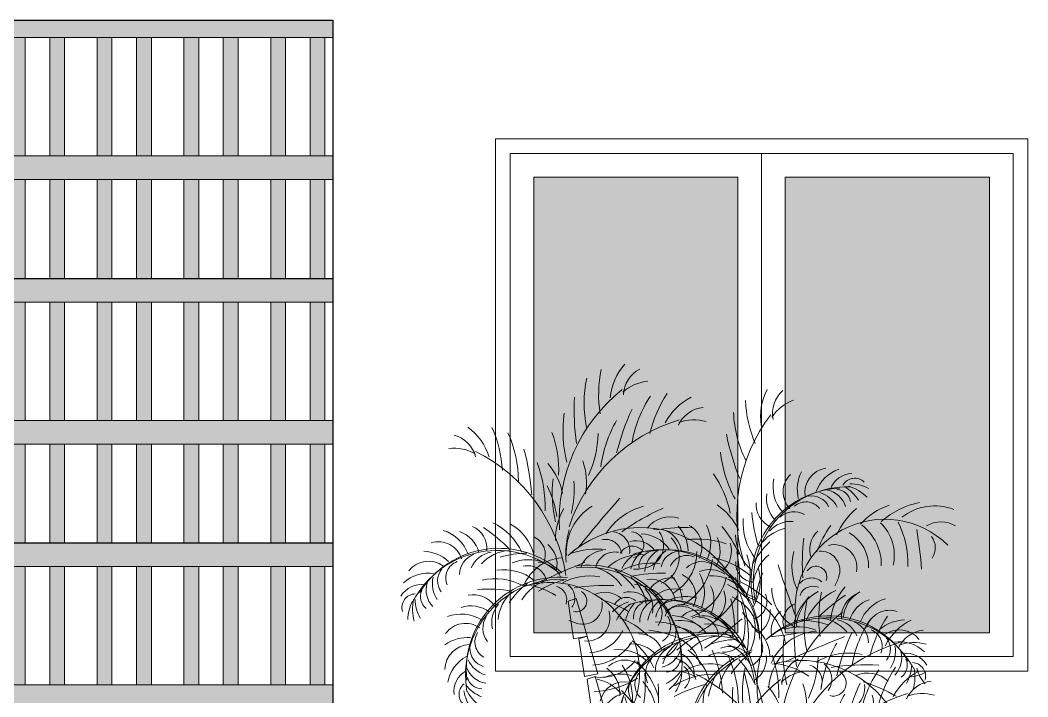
# Model space of a CAD drawing. Header units: metres. Extents: x -44 to 358, y -286 to 66.
# Drawn here: x 192.412 to 195.819, y 6.507 to 8.794 of the extents above; entities that cross this region are included whole.
import ezdxf

# ---------------------------------------------------------------- set-up
doc = ezdxf.new("R2010")
doc.units = ezdxf.units.M
doc.header["$LTSCALE"] = 0.3
for name, color, linetype, lineweight in [('A-GLAZ-CURT', 7, 'Continuous', 9), ('A-GLAZ-CWMG', 7, 'Continuous', 9), ('A-WALL', 7, 'Continuous', 30), ('EL1', 150, 'Continuous', 13), ('madera', 33, 'Continuous', 0)]:
    doc.layers.add(name, color=color, linetype=linetype, lineweight=lineweight)
doc.layers.add('matas', color=74, linetype='Continuous', lineweight=0, transparency=0.6)

# ---------------------------------------------------------------- blocks, each defined once
blk = doc.blocks.new('A$C65AF79D4')
at = {"layer": 'matas'}
for p, q in [((1525.8, 1611.7), (1487.7, 1478.3)), ((1554.4, 1602.1), (1525.8, 1611.7)), ((1535.4, 1468.7), (1554.4, 1602.1)), ((1487.7, 1478.3), (1449.5, 1344.9)), ((1487.7, 1478.3), (1535.4, 1468.7)), ((1516.3, 1468.7), (1487.7, 1478.3)), ((1497.2, 1335.3), (1516.3, 1468.7)), ((1459.1, 1335.3), (1420.9, 1201.9)), ((1449.5, 1344.9), (1497.2, 1335.3)), ((1487.7, 1325.8), (1459.1, 1335.3)), ((1468.6, 1192.4), (1487.7, 1325.8))]:
    blk.add_line(p, q, dxfattribs=at)
for centre, radius, start, end in [((1200.9, 2306.3), 204.9, 5.2091, 42.0881), ((1249.9, 2329.7), 108.7, 2.8748, 62.3698), ((1007.4, 2334.3), 439, 351.3348, 11.9587), ((1257.3, 2230.3), 153.9, 47.8771, 84.7202), ((1079.2, 2305.5), 419, 348.035, 12.2414), ((719.8, 2269.2), 108.7, 348.52, 48.015), ((666.5, 2258.7), 204.9, 350.8543, 27.7332), ((837.4, 2096.4), 439, 13.1208, 33.7447), ((914.7, 2096.3), 419, 9.821, 34.0275), ((996.1, 1891.3), 590, 356.5728, 51.6083), ((702.3, 2171.1), 153.9, 33.5222, 70.3653), ((486, 2333.7), 439, 336.9799, 357.6038), ((1027.5, 2142.2), 204.9, 26.9951, 63.8741), ((660.7, 2280.2), 872.8, 352.2078, 3.0234), ((365.2, 1907.4), 590, 342.218, 37.2534), ((548.3, 2288.1), 419, 333.6802, 357.8866), ((1064.3, 2182.1), 108.7, 24.6609, 84.1559), ((535.6, 1917.5), 872.8, 13.9938, 24.8094), ((1107.2, 2206), 465.8, 346.3107, 7.8284), ((1108, 2092.6), 153.9, 69.6631, 106.5062), ((991.3, 1680.8), 590, 18.3589, 73.3943), ((977.7, 2014.3), 465.8, 8.0967, 29.6144), ((2031.6, 2054.3), 204.9, 125.9443, 162.8233), ((136.7, 2367.3), 872.8, 337.8529, 348.6685), ((1837.4, 2208.6), 389.2, 181.6466, 204.2836), ((1977.6, 2067.3), 389.2, 159.8606, 182.4975), ((2150.6, 2028.2), 419, 155.791, 179.9974), ((2226.7, 2041.5), 439, 156.0737, 176.6976), ((1988.5, 2087.3), 108.7, 105.6626, 165.1576), ((550.8, 2184.7), 465.8, 331.9559, 353.4735), ((2145.9, 1605.8), 590, 116.4241, 171.4596), ((2554.7, 1916.7), 872.8, 165.009, 175.8246), ((1960.7, 1991.6), 153.9, 83.3122, 120.1553), ((1713.5, 2023.9), 223.8, 160.0727, 190.6057), ((1794, 1941.8), 223.8, 138.2867, 168.8197), ((2102.5, 1936.7), 465.8, 160.204, 181.7217), ((544.5, 1971.8), 83.8, 19.9483, 88.5078), ((551.4, 1948), 129.5, 19.6547, 71.1704), ((625.5, 1986.9), 88.6, 352.1592, 80.7272), ((599.8, 1998.9), 140.9, 346.9363, 26.2642), ((705.2, 1990.6), 85.9, 315.9215, 45.9663), ((1359.7, 1834.6), 389.2, 145.5057, 168.1427), ((553.1, 1881.2), 138, 89.7249, 118.1651), ((597.8, 1869.2), 146.4, 105.6262, 135.8772), ((536.9, 1990.5), 48.4, 30.1694, 135.3023), ((646.5, 1883.5), 145.5, 120.3021, 147.7859), ((557.7, 1669.7), 339.3, 348.1446, 91.2295), ((688.2, 2009.3), 138.7, 319.1654, 11.4922), ((1881.8, 1998.6), 348.7, 175.149, 194.0882), ((1940.9, 1855.8), 348.7, 153.363, 172.3022), ((1222.3, 1981.5), 389.2, 345.5349, 8.1718), ((604.7, 1946.9), 53.4, 94.4806, 170.6852), ((652.6, 1911.3), 87.8, 102.5499, 161.8413), ((574.4, 1673.3), 330.6, 346.1854, 87.2635), ((692.3, 1886.9), 106, 107.2773, 152.0506), ((689.3, 1909.6), 66.3, 79.1062, 154.7686), ((740.7, 1965.9), 109.2, 314.5319, 9.3876), ((252.5, 1753.1), 187.6, 51.5901, 111.0854), ((246.5, 1661.6), 297.4, 48.7758, 78.4566), ((332.5, 1708.5), 248.6, 42.1907, 70.7976), ((710.2, 1892.1), 62.7, 49.5215, 141.3624), ((798.8, 1946.7), 88.6, 295.3285, 3.5144), ((1150.7, 1758.5), 223.8, 123.9318, 154.4648), ((1226.4, 1717.4), 230.5, 32.6053, 74.6687), ((-2378.9, -1334.7), 4997.2, 38.7401, 41.3644), ((1368.3, 1775.6), 192.9, 356.7038, 58.2816), ((354.1, 1726), 270.9, 24.352, 49.3909), ((751.7, 1842.8), 76.8, 48.6926, 118.7456), ((372.8, 1960.3), 531.2, 342.0282, 355.3213), ((1190.8, 1795.2), 106.6, 39.2112, 106.1063), ((884.3, 1178.5), 824.4, 54.3706, 66.1781), ((1375.8, 1820.7), 223.8, 359.2127, 29.7457), ((230.5, 1784.5), 99.3, 59.2063, 121.1572), ((429.8, 1574.6), 318.7, 348.8402, 134.6096), ((670.2, 1737.6), 322.5, 153.1864, 182.1263), ((554.4, 1765.3), 158.4, 133.4271, 192.9223), ((621.4, 1730.7), 179.3, 127.7231, 180.8711), ((274.2, 1626.4), 425, 20.8683, 35.1075), ((765, 1790.1), 95.7, 39.2968, 95.4819), ((717.9, 1883.1), 215.6, 323.3826, 3.3335), ((1297, 1481.4), 382.4, 47.675, 193.4443), ((1271.7, 1638.8), 348.7, 139.0081, 157.9474), ((1186.6, 1808.8), 138.7, 152.6004, 204.9272), ((1165.2, 1795.6), 85.9, 118.1264, 208.1711), ((1147.1, 1353.8), 510, 79.703, 93.9422), ((1268.8, 1774.6), 140.9, 137.8284, 177.1563), ((1844.5, 1725.7), 173.2, 119.5823, 166.2721), ((1915.3, 1686.4), 215.6, 115.5398, 155.4907), ((2149.6, 1421.5), 531.2, 123.552, 136.8451), ((1932, 1788), 88.6, 115.3589, 183.5448), ((316.2, 1792.3), 65.8, 143.3298, 214.0989), ((2104.4, 1562.8), 1812, 170.6603, 175.1334), ((624.4, 1725.7), 137.2, 119.954, 181.9048), ((607.7, 1785.7), 88.9, 340.3764, 47.2716), ((35.9, 1738.2), 687, 355.5359, 7.3434), ((752.1, 1718.6), 145.8, 32.7526, 76.7092), ((786.5, 1840), 173.2, 312.6012, 359.291), ((1124.3, 1781.5), 109.2, 154.705, 209.5607), ((1240.8, 1770.1), 88.6, 83.3655, 171.9334), ((1258, 1758.1), 97.7, 134.7075, 249.8404), ((1301.4, 1712.5), 129.5, 92.9222, 144.4379), ((1297.8, 1800.7), 82, 144.2541, 252.6427), ((1332.2, 1802.6), 46.1, 93.356, 257.8398), ((1403.1, 1782), 67.4, 98.9374, 188.9654), ((1214.3, 1767), 348.7, 355.7302, 14.6694), ((1704.2, 1767.8), 68.4, 113.7259, 203.7349), ((1976.8, 1746.3), 109.2, 109.4857, 164.3414), ((2040.2, 1721.3), 138.7, 107.3811, 159.7079), ((610.3, 1721.7), 81.4, 75.8728, 191.0057), ((644.5, 1603), 285.9, 28.0585, 47.3288), ((1063.1, 1779), 88.6, 160.5782, 228.7641), ((1094.5, 1497.7), 325.1, 83.1868, 108.2256), ((1314.6, 1733.4), 83.8, 75.5848, 144.1444), ((1327, 1749.3), 48.4, 28.7904, 133.9232), ((1422, 1764), 57.9, 77.3653, 172.5769), ((1800.9, 1459.5), 330.6, 31.6098, 132.6879), ((1684.3, 1734.1), 90.1, 129.7822, 193.326), ((2015.7, 1727.2), 85.9, 72.907, 162.9518), ((657.8, 1711.7), 68.3, 85.4194, 193.8079), ((567.6, 1726.6), 192.1, 333.7706, 15.8339), ((739.5, 1644.1), 159.8, 9.0852, 50.0839), ((1204, 1454.5), 330.6, 76.8291, 177.9073), ((1220.6, 1436.7), 348.3, 73.5747, 175.0661), ((1123.5, 1695.6), 215.6, 160.7592, 200.7101), ((1099, 1464.7), 298.3, 101.0254, 129.6323), ((1476.5, 1675.3), 531.2, 168.7713, 182.0644), ((1262.7, 1775), 164.7, 178.7887, 240.7396), ((1133.4, 1702.2), 62.7, 22.7302, 114.5711), ((1158.3, 1713.3), 66.3, 9.324, 84.9864), ((1149.2, 1692.3), 106, 12.0421, 56.8154), ((1194.1, 1704.8), 87.8, 2.2514, 61.5427), ((1249.9, 1726), 53.4, 353.4074, 69.612), ((1297.4, 1594.6), 173.2, 48.2361, 94.9259), ((1192.3, 1676.5), 145.5, 16.3067, 43.7906), ((1235.2, 1649.3), 146.4, 28.2155, 58.4665), ((1389.2, 1708.7), 68.4, 10.7733, 100.7824), ((1452.2, 1494.3), 292.9, 71.1455, 96.184), ((1424.7, 1692.2), 90.1, 21.1823, 84.7261), ((1563.7, 1596.2), 160.8, 23.1018, 84.6795), ((1805.8, 1443.1), 339.3, 27.6438, 130.7287), ((1705.5, 1486.9), 285.9, 71.5445, 90.8148), ((1754.8, 1637), 145.8, 42.1641, 86.1207), ((1811.1, 1682.8), 95.7, 23.3914, 79.5765), ((1863.7, 1696.5), 76.8, 0.1277, 70.1807), ((2073.7, 1638.9), 140.9, 92.6091, 131.937), ((674, 1688), 38.4, 34.5212, 199.0051), ((-3163.5, 2981.3), 4164.3, 339.9054, 342.5296), ((1045.7, 1673), 173.2, 164.8016, 211.4914), ((891.1, 1737.4), 68.4, 275.1384, 5.1474), ((1255.7, 1775), 215.1, 186.5578, 239.7058), ((1079.9, 1666.1), 76.8, 45.3471, 115.4), ((1489.4, 1383.5), 339.3, 83.7795, 186.8644), ((1484.2, 1399.9), 330.6, 81.8203, 182.8985), ((1261.3, 1522), 215.6, 59.0175, 98.9684), ((1319.5, 1869.9), 154.5, 252.6427, 271.1094), ((1497, 1567), 159.8, 104.7201, 145.7188), ((-81.1, -2113.8), 4164.3, 65.1381, 67.7623), ((1662.9, 1649.4), 90.1, 92.1218, 155.6656), ((1698, 1660.1), 68.4, 76.0655, 166.0746), ((1695.6, 1589.9), 159.8, 68.7894, 109.7881), ((1927, 1684.1), 62.7, 337.5109, 69.3518), ((2050.9, 1655.6), 88.6, 38.1462, 126.7141), ((716.5, 1726.1), 128.8, 193.8079, 212.2747), ((689.9, 1628.6), 56.2, 40.1027, 130.1306), ((1093.8, 1347.2), 356.9, 107.6105, 137.2914), ((615.3, 1585.3), 274.2, 4.7294, 25.4537), ((871.2, 1703.8), 90.1, 285.5473, 349.0911), ((1045.5, 1546.9), 145.8, 87.3834, 131.34), ((1178.6, 1727.8), 190.1, 192.2619, 251.757), ((1052.7, 1619.1), 95.7, 68.6107, 124.7958), ((1209.1, 1632.2), 138.7, 150.4675, 202.7943), ((1187.2, 1619.7), 85.9, 115.9935, 206.0382), ((1289.9, 1594.9), 140.9, 135.6956, 175.0235), ((1190.1, 1596.3), 88.6, 30.9634, 99.1493), ((1218.3, 1171.1), 531.2, 77.6632, 90.9562), ((1421.6, 1572.2), 145.8, 128.3876, 172.3442), ((1547.2, 1476.5), 285.9, 123.6935, 142.9638), ((1479.4, 1500.1), 192.1, 59.0032, 101.0666), ((1586.2, 1356.9), 330.6, 353.9494, 95.0276), ((1783.4, 1541), 173.2, 81.922, 128.6118), ((1952.4, 1674.2), 66.3, 324.1047, 39.7671), ((1931, 1665.8), 106, 326.8228, 11.596), ((2052.6, 1572), 129.5, 47.7029, 99.2186), ((418.9, 1515.4), 204.9, 5.2091, 42.0881), ((685.2, 1607.3), 48.3, 18.5305, 113.7422), ((670.3, 1650.6), 160.8, 297.8691, 359.4469), ((1117.3, 1406.2), 285.9, 116.7638, 136.0341), ((1145.8, 1607.1), 109.2, 152.5721, 207.4279), ((1261.9, 1591.5), 88.6, 81.2326, 169.8005), ((1320.3, 1531.6), 129.5, 90.7893, 142.305), ((1619.4, 1350.1), 318.7, 74.0729, 219.8422), ((1423.6, 971.2), 687, 80.7686, 92.576), ((1587.2, 1613.8), 56.2, 125.3353, 215.3633), ((1608, 1607.4), 48.3, 103.7632, 198.9748), ((1580.1, 1340.9), 339.3, 349.9834, 93.0684), ((1505.5, 1410.7), 274.2, 55.7592, 76.4836), ((1730.5, 1417.3), 244.1, 97.5434, 122.582), ((1582.6, 1524.4), 159.8, 31.129, 72.1277), ((1527.5, 1436.9), 285.9, 33.8841, 53.1544), ((1815.5, 1466.6), 215.6, 77.8795, 117.8304), ((1971.6, 1642.8), 87.8, 317.0321, 16.3234), ((2076.7, 1577.4), 83.8, 30.3655, 98.925), ((467.9, 1538.8), 108.7, 2.8748, 62.3698), ((495.1, 1546.2), 88.6, 357.2769, 65.4628), ((282.7, 1176.7), 531.2, 43.9766, 57.2697), ((513.2, 1444.8), 215.6, 25.331, 65.2819), ((225.4, 1543.4), 439, 351.3348, 11.9587), ((583.5, 1485.2), 173.2, 14.5496, 61.2394), ((505.9, 1469.5), 244.1, 12.3107, 37.3493), ((1003.6, 1410.3), 225.1, 110.4249, 169.9201), ((917, 1603), 68.4, 158.9452, 248.9543), ((1037.3, 1471.7), 159.8, 114.0087, 155.0074), ((1278.9, 1829.5), 387, 212.0211, 240.9611), ((1084.6, 1606.9), 88.6, 158.4453, 226.6312), ((1138.7, 1480.1), 138.7, 54.8004, 107.1271), ((1176.7, 1536.6), 109.2, 50.1668, 105.0225), ((1349.2, 1578.1), 95.7, 134.9317, 191.1169), ((1334.2, 1552), 83.8, 73.4519, 142.0115), ((1347.2, 1567.5), 48.4, 26.6575, 131.7904), ((1423.9, 1545), 88.9, 65.6091, 132.5042), ((1526.7, 1602.9), 38.4, 119.7539, 284.2378), ((1839.1, 1113.8), 531.2, 85.8916, 99.1847), ((1658.2, 1525.5), 145.8, 4.5037, 48.4603), ((1890.7, 1536.9), 88.6, 77.6985, 145.8844), ((2025.9, 1618.1), 53.4, 308.1881, 24.3927), ((2096.8, 1579.8), 48.4, 343.571, 88.7039), ((387.9, 1478), 138.7, 21.1139, 73.4406), ((450.8, 1503.9), 109.2, 16.4803, 71.336), ((297.2, 1514.6), 419, 348.035, 12.2414), ((723.2, 1529.2), 68.4, 337.0868, 67.0959), ((1213.3, 1277.5), 330.6, 74.6962, 175.7744), ((1228.1, 1268.9), 339.3, 70.7302, 173.8152), ((1141.8, 1521.4), 215.6, 158.6263, 198.5772), ((1493.8, 1488), 531.2, 166.6384, 179.9315), ((1155.5, 1498.8), 85.9, 51.5565, 141.6012), ((1151.9, 1527.6), 62.7, 20.5973, 112.4383), ((1177.2, 1537.8), 66.3, 7.1912, 82.8535), ((1298.1, 1559.6), 76.8, 144.3276, 214.3805), ((1167.4, 1517.1), 106, 9.9092, 54.6825), ((1212.7, 1527.9), 87.8, 0.1185, 59.4098), ((1269.3, 1547), 53.4, 351.2746, 67.4792), ((1209.8, 1499.7), 145.5, 14.1738, 41.6577), ((1251.7, 1470.9), 146.4, 26.0826, 56.3336), ((1298, 1468.5), 138, 43.7946, 72.2348), ((1554.9, 1199.4), 425, 106.1009, 120.3401), ((1501.8, 1588.8), 68.3, 170.652, 279.0406), ((1730.7, 1527.4), 95.7, 345.731, 41.9161), ((1900.7, 1476.5), 109.2, 71.8253, 126.6811), ((1953, 1612.3), 145.5, 331.0874, 358.5713), ((1961.2, 1574.5), 146.4, 342.9962, 13.2472), ((1986.3, 1535.3), 138, 0.7082, 29.1484), ((632.2, 1195.2), 348.3, 50.9749, 152.4663), ((630.9, 1219.6), 330.6, 48.1338, 149.212), ((412.3, 1484.2), 85.9, 17.87, 107.9147), ((55.4, 1305.5), 439, 13.1208, 33.7447), ((132.7, 1305.4), 419, 9.821, 34.0275), ((674.4, 1397.7), 145.8, 94.7011, 138.6576), ((214.1, 1100.4), 590, 356.5728, 51.6083), ((743.5, 1495.8), 90.1, 347.4958, 51.0395), ((926.9, 1565.2), 90.1, 175.0015, 238.5453), ((-1714.8, 3469.4), 3264.5, 322.6928, 324.2547), ((1063.2, 1501.7), 173.2, 162.6688, 209.3586), ((2349, 3193.5), 2174.4, 229.4951, 233.9681), ((1056.8, 1454.9), 90.1, 104.5595, 168.1032), ((1089.1, 1476.9), 68.4, 88.5031, 178.5122), ((1075.4, 1454.8), 95.7, 66.4778, 122.6629), ((1198.1, 1379.1), 173.2, 94.3596, 141.0494), ((1097.2, 1493.5), 76.8, 43.2142, 113.2671), ((1253.1, 1513.5), 62.7, 145.1564, 236.9974), ((1462.3, 1287.3), 270.9, 109.5847, 134.6235), ((1487.8, 1542.2), 81.4, 161.1055, 276.2383), ((1780.8, 1506.2), 76.8, 322.4674, 32.5203), ((1935.6, 1418), 138.7, 69.7207, 122.0475), ((245.5, 1351.3), 204.9, 26.9951, 63.8741), ((355.5, 1395.1), 140.9, 48.8847, 88.2126), ((564.7, 1455.7), 76.8, 110.6411, 180.694), ((617.4, 1442.7), 95.7, 101.2452, 157.4304), ((725.8, 1248.3), 285.9, 90.0069, 109.2773), ((734.2, 1351.5), 159.8, 71.0336, 112.0323), ((-121.3, 1489.3), 872.8, 352.2078, 3.0234), ((957.7, 1407.1), 119.1, 118.0411, 179.9919), ((1058.4, 1375.6), 145.8, 85.2505, 129.2071), ((1167.1, 1419.9), 88.6, 87.7942, 176.3621), ((1157.7, 1393.2), 140.9, 82.5712, 121.8991), ((1245.4, 1313.3), 215.6, 90.3171, 130.268), ((1492.3, 1648.5), 128.8, 279.0406, 297.5073), ((1919.8, 1437.7), 85.9, 35.2467, 125.2914), ((282.3, 1391.2), 108.7, 24.6609, 84.1559), ((378.1, 1412.1), 88.6, 54.1077, 142.6756), ((476.3, 1432.1), 66.3, 141.0546, 216.717), ((501.6, 1442.3), 62.7, 111.4699, 203.3109), ((-246.4, 1126.6), 872.8, 13.9938, 24.8094), ((-1261.3, -3172.1), 4997.2, 65.8433, 68.4675), ((657.4, 1303.8), 192.9, 23.807, 85.3848), ((1206.5, 4719.2), 3264.5, 261.7864, 263.3482), ((325.2, 1415.1), 465.8, 346.3107, 7.8284), ((1124.9, 1232.3), 285.9, 114.6309, 133.9012), ((1002.9, 1500), 78.9, 202.1645, 272.9337), ((1045.2, 1156.8), 330.6, 6.387, 107.4652), ((1042.7, 1139.8), 339.3, 2.4211, 105.506), ((1005.6, 1319.6), 159.8, 43.5667, 84.5654), ((970.6, 1222.2), 285.9, 46.3217, 65.5921), ((1344.5, 973.9), 531.2, 98.3293, 111.6224), ((1237.7, 1491), 66.3, 174.7411, 250.4035), ((1303.8, 1398.1), 88.6, 90.1362, 158.3221), ((1485, 1556.6), 137.2, 205.1866, 267.1375), ((1823.2, 1457.7), 62.7, 299.8505, 31.6915), ((1911.9, 1332.3), 140.9, 54.9488, 94.2767), ((326, 1301.7), 153.9, 69.6631, 106.5062), ((377.5, 1328.4), 129.5, 81.6031, 133.1188), ((209.3, 889.9), 590, 18.3589, 73.3943), ((497.8, 1424), 106, 169.2257, 213.999), ((195.7, 1223.4), 465.8, 8.0967, 29.6144), ((932, 1436.5), 68.4, 156.8123, 246.8214), ((1047.3, 1300.8), 159.8, 111.8758, 152.8745), ((980.4, 1351.1), 90.1, 68.822, 132.3658), ((954.8, 1192), 274.2, 68.1969, 88.9212), ((1213, 1349.9), 129.5, 115.2896, 166.8053), ((1079.2, 1337), 145.8, 16.9414, 60.8979), ((1260, 1496.2), 106, 202.9122, 247.6855), ((1149.6, 1354.4), 95.7, 358.1686, 54.3538), ((1326.6, 1341.3), 109.2, 84.263, 139.1187), ((1477.9, 1264.3), 248.6, 127.4233, 156.0302), ((1479.8, 1554), 179.3, 212.9558, 266.1037), ((1837.3, 1434.3), 66.3, 286.4444, 2.1067), ((1903.9, 1359.4), 88.6, 0.4858, 89.0537), ((353.3, 1333.5), 83.8, 81.8967, 150.4562), ((403.6, 1374.9), 53.4, 156.429, 232.6336), ((457.6, 1400.4), 87.8, 164.4983, 223.7897), ((557.6, 1187.3), 230.5, 59.7085, 101.7719), ((1055.4, 1417.6), 389.2, 181.6466, 204.2836), ((687.3, 1300.5), 108.7, 2.8748, 62.3698), ((638.3, 1277.2), 204.9, 5.2091, 42.0881), ((1195.6, 1276.4), 389.2, 159.8606, 182.4975), ((940.5, 1398.4), 90.1, 172.8686, 236.4124), ((796.9, 1115.9), 330.6, 330.6496, 71.7278), ((785, 1103.6), 339.3, 326.6836, 69.7686), ((744.1, 1197.2), 274.2, 32.4594, 53.1838), ((1368.6, 1237.3), 419, 155.791, 179.9974), ((1019.5, 1350.1), 68.4, 52.7657, 142.7748), ((1444.7, 1250.6), 439, 156.0737, 176.6976), ((1249.6, 1263.3), 204.9, 125.9443, 162.8233), ((1206.5, 1296.4), 108.7, 105.6626, 165.1576), ((1190.1, 1340.7), 83.8, 115.5832, 184.1427), ((1239.7, 1454.2), 87.8, 198.1848, 257.4762), ((1203.1, 1344.5), 76.8, 334.905, 44.9579), ((1373.3, 1291.7), 138.7, 82.1584, 134.4851), ((1854.2, 1292.1), 129.5, 10.0425, 61.5582), ((333.3, 1335.7), 48.4, 92.1178, 197.2507), ((201, 1390.2), 117.8, 316.3475, 347.1235), ((469, 1332.3), 146.4, 167.5746, 197.8256), ((479.2, 1382.1), 145.5, 182.2505, 209.7343), ((727.9, 1009.4), 382.4, 74.7781, 220.5475), ((26.8, 1124.4), 439, 13.1208, 33.7447), ((498.6, 551.8), 824.4, 81.4738, 93.2813), ((685.4, 1325.4), 67.4, 126.0406, 216.0685), ((710.5, 1318), 57.9, 104.4684, 199.6801), ((860.2, 1091.6), 292.9, 98.2486, 123.2872), ((444.7, 1305.1), 439, 351.3348, 11.9587), ((1147.2, 1206.5), 274.2, 136.506, 157.2304), ((516.5, 1276.3), 419, 348.035, 12.2414), ((859.8, 1271.2), 159.8, 7.8292, 48.8279), ((1050.8, 1207), 173.2, 58.6222, 105.312), ((1172.2, 1331.4), 48.4, 125.8043, 230.9372), ((1208.9, 1403.1), 53.4, 190.1155, 266.3201), ((1517.5, 1174.7), 297.4, 134.0084, 163.6893), ((1353.6, 1307.5), 85.9, 47.6843, 137.729), ((1439.8, 1490.2), 158.4, 218.6598, 278.1549), ((1531.2, 1257.7), 204.9, 145.0462, 181.9252), ((1479.7, 1274.8), 108.7, 124.7645, 184.2595), ((1833.3, 1397.7), 87.8, 279.3717, 338.663), ((1815.3, 1440.7), 106, 289.1624, 333.9357), ((344.9, 1451.4), 117.8, 238.9176, 269.6935), ((216.9, 1170.3), 204.9, 26.9951, 63.8741), ((490.4, 1240.4), 106.6, 66.3143, 133.2095), ((104.1, 1124.3), 419, 9.821, 34.0275), ((612.9, 1311.4), 46.1, 120.4591, 284.943), ((694.6, 1201.2), 153.9, 47.8771, 84.7202), ((1363.9, 814.9), 590, 116.4241, 171.4596), ((433.5, 862.1), 590, 356.5728, 51.6083), ((1772.7, 1125.8), 872.8, 165.009, 175.8246), ((774.6, 1212.6), 285.9, 10.5843, 29.8546), ((1050.9, 1126), 215.6, 54.5797, 94.5306), ((1178.7, 1200.7), 153.9, 83.3122, 120.1553), ((1287, 1403.9), 146.4, 201.2611, 231.5121), ((1288.4, 1357.3), 138, 185.3599, 213.8001), ((1272.2, 1439.6), 145.5, 215.937, 243.4208), ((1719.8, 1309.5), 439, 175.1757, 195.7995), ((1255, 1306.2), 62.7, 312.2881, 44.1291), ((1476.9, 1603.3), 322.5, 238.419, 267.359), ((1368.5, 1202.9), 140.9, 67.3864, 106.7143), ((1484.7, 1175.3), 153.9, 102.4142, 139.2573), ((1861.2, 1345), 53.4, 270.5278, 346.7324), ((1876.6, 1281.7), 83.8, 352.7051, 61.2647), ((253.7, 1210.2), 108.7, 24.6609, 84.1559), ((652.7, 827.6), 510, 106.8062, 121.0454), ((583.2, 1294.1), 82, 171.3573, 279.7458), ((-275, 945.5), 872.8, 13.9938, 24.8094), ((931.5, 1233), 223.8, 160.0727, 190.6057), ((1012, 1150.9), 223.8, 138.2867, 168.8197), ((1320.5, 1145.8), 465.8, 160.204, 181.7217), ((98.1, 1251), 872.8, 352.2078, 3.0234), ((929.7, 1242.3), 145.8, 341.2039, 25.1605), ((933, 792.6), 531.2, 62.5918, 75.8849), ((1652.2, 1272), 419, 174.8929, 199.0993), ((1426.8, 1188.4), 187.6, 136.8228, 196.318), ((1273.8, 1286.5), 66.3, 298.882, 14.5444), ((1354.9, 1227.7), 88.6, 12.9234, 101.4913), ((1805, 1396), 145.5, 293.427, 320.9109), ((1783.4, 1350), 146.4, 305.3358, 335.5868), ((1894, 1271.4), 48.4, 305.9107, 51.0436), ((297.4, 1120.6), 153.9, 69.6631, 106.5062), ((180.7, 708.9), 590, 18.3589, 73.3943), ((567.1, 1238), 97.7, 161.8107, 276.9436), ((167.1, 1042.3), 465.8, 8.0967, 29.6144), ((1786, 871.3), 590, 135.526, 190.5615), ((1250.9, 1288), 106, 301.6, 346.3733), ((1320.9, 1151.3), 129.5, 22.4802, 73.9959), ((1788.4, 1304), 138, 323.0478, 351.488)]:
    blk.add_arc(centre, radius, start, end, dxfattribs=at)

msp = doc.modelspace()

# ---------------------------------------------------------------- hatches: boundary and pattern name
at = {"layer": 'EL1', "transparency": 33554572}
h = msp.add_hatch(color=256, dxfattribs=at)
h.dxf.hatch_style = 1
h.set_gradient(color1=(202, 249, 252), color2=(229, 255, 255), tint=1, name='CYLINDER')
h.paths.add_polyline_path([(195.6887458, 8.2634341), (194.9987458, 8.2634341), (194.9987458, 6.7239341), (195.6887458, 6.7239341)])
h.paths.add_polyline_path([(194.1487458, 8.2634341), (194.8387458, 8.2634341), (194.8387458, 6.7239341), (194.1487458, 6.7239341)])
at = {"layer": 'madera', "transparency": 33554551}
h = msp.add_hatch(color=256, dxfattribs=at)
h.dxf.hatch_style = 1
h.paths.add_polyline_path([(193.4422883, 8.2551125), (193.3922553, 8.2551125), (193.3922553, 7.9212887), (193.4422883, 7.9212887)])
h.paths.add_polyline_path([(193.4422883, 8.7351125), (193.3922553, 8.7351125), (193.3922553, 8.3351125), (193.4422883, 8.3351125)])
h.paths.add_polyline_path([(193.3089763, 8.7351125), (193.2589434, 8.7351125), (193.2589434, 8.3351125), (193.3089763, 8.3351125)])
h.paths.add_polyline_path([(193.3089763, 8.2551125), (193.2589434, 8.2551125), (193.2589434, 7.9212887), (193.3089763, 7.9212887)])
h.paths.add_polyline_path([(193.1488869, 8.2551125), (193.0988539, 8.2551125), (193.0988539, 7.9212887), (193.1488869, 7.9212887)])
h.paths.add_polyline_path([(193.1488869, 8.7351125), (193.0988539, 8.7351125), (193.0988539, 8.3351125), (193.1488869, 8.3351125)])
h.paths.add_polyline_path([(193.0155749, 8.7351125), (192.965542, 8.7351125), (192.965542, 8.3351125), (193.0155749, 8.3351125)])
h.paths.add_polyline_path([(193.0155749, 8.2551125), (192.965542, 8.2551125), (192.965542, 7.9212887), (193.0155749, 7.9212887)])
h.paths.add_polyline_path([(192.8554855, 8.2551125), (192.8054525, 8.2551125), (192.8054525, 7.9212887), (192.8554855, 7.9212887)])
h.paths.add_polyline_path([(192.8554855, 8.7351125), (192.8054525, 8.7351125), (192.8054525, 8.3351125), (192.8554855, 8.3351125)])
h.paths.add_polyline_path([(192.7221735, 8.7351125), (192.6721406, 8.7351125), (192.6721406, 8.3351125), (192.7221735, 8.3351125)])
h.paths.add_polyline_path([(192.7221735, 8.2551125), (192.6721406, 8.2551125), (192.6721406, 7.9212887), (192.7221735, 7.9212887)])
h.paths.add_polyline_path([(192.5620841, 8.2551125), (192.5120511, 8.2551125), (192.5120511, 7.9212887), (192.5620841, 7.9212887)])
h.paths.add_polyline_path([(192.5620841, 8.7351125), (192.5120511, 8.7351125), (192.5120511, 8.3351125), (192.5620841, 8.3351125)])
h.paths.add_polyline_path([(192.4287721, 8.2551125), (192.3787392, 8.2551125), (192.3787392, 7.9212887), (192.4287721, 7.9212887)])
h.paths.add_polyline_path([(192.4287721, 8.7351125), (192.3787392, 8.7351125), (192.3787392, 8.3351125), (192.4287721, 8.3351125)])
h.paths.add_polyline_path([(192.2686827, 8.7351125), (192.2186497, 8.7351125), (192.2186497, 8.3351125), (192.2686827, 8.3351125)])
h.paths.add_polyline_path([(192.2686827, 8.2551125), (192.2186497, 8.2551125), (192.2186497, 7.9212887), (192.2686827, 7.9212887)])
h.paths.add_polyline_path([(192.1353707, 8.2551125), (192.0853378, 8.2551125), (192.0853378, 7.9212887), (192.1353707, 7.9212887)])
h.paths.add_polyline_path([(192.1353707, 8.7351125), (192.0853378, 8.7351125), (192.0853378, 8.3351125), (192.1353707, 8.3351125)])
h.paths.add_polyline_path([(192.0578236, 8.7939341), (192.0578236, 8.7351125), (192.1353707, 8.7351125), (192.2186497, 8.7351125), (192.2686827, 8.7351125), (192.3237109, 8.7351125), (192.3787392, 8.7351125), (192.4287721, 8.7351125), (192.5120511, 8.7351125), (192.5620841, 8.7351125), (192.6171123, 8.7351125), (192.6721406, 8.7351125), (192.7221735, 8.7351125), (192.8054525, 8.7351125), (192.8554855, 8.7351125), (192.9105137, 8.7351125), (192.965542, 8.7351125), (193.0155749, 8.7351125), (193.0988539, 8.7351125), (193.1488869, 8.7351125), (193.2039151, 8.7351125), (193.2589434, 8.7351125), (193.3089763, 8.7351125), (193.3922553, 8.7351125), (193.4422883, 8.7351125), (193.4973165, 8.7351125), (193.5523448, 8.7351125), (193.6023777, 8.7351125), (193.6856567, 8.7351125), (193.7356897, 8.7351125), (193.7907179, 8.7351125), (193.8457462, 8.7351125), (193.8957791, 8.7351125), (193.9790581, 8.7351125), (193.468746, 8.7351125), (193.468746, 8.7939341)])
h.paths.add_polyline_path([(192.0578236, 8.3351125), (192.0578236, 8.2551125), (192.1353707, 8.2551125), (192.2186497, 8.2551125), (192.2686827, 8.2551125), (192.3237109, 8.2551125), (192.3787392, 8.2551125), (192.4287721, 8.2551125), (192.5120511, 8.2551125), (192.5620841, 8.2551125), (192.6171123, 8.2551125), (192.6721406, 8.2551125), (192.7221735, 8.2551125), (192.8054525, 8.2551125), (192.8554855, 8.2551125), (192.9105137, 8.2551125), (192.965542, 8.2551125), (193.0155749, 8.2551125), (193.0988539, 8.2551125), (193.1488869, 8.2551125), (193.2039151, 8.2551125), (193.2589434, 8.2551125), (193.3089763, 8.2551125), (193.3922553, 8.2551125), (193.4422883, 8.2551125), (193.4973165, 8.2551125), (193.5523448, 8.2551125), (193.6023777, 8.2551125), (193.6856567, 8.2551125), (193.7356897, 8.2551125), (193.7907179, 8.2551125), (193.8457462, 8.2551125), (193.8957791, 8.2551125), (193.9790581, 8.2551125), (193.468746, 8.2551125), (193.468746, 8.3351125), (193.9790581, 8.3351125), (193.8957791, 8.3351125), (193.8457462, 8.3351125), (193.7907179, 8.3351125), (193.7356897, 8.3351125), (193.6856567, 8.3351125), (193.6023777, 8.3351125), (193.5523448, 8.3351125), (193.4973165, 8.3351125), (193.4422883, 8.3351125), (193.3922553, 8.3351125), (193.3089763, 8.3351125), (193.2589434, 8.3351125), (193.2039151, 8.3351125), (193.1488869, 8.3351125), (193.0988539, 8.3351125), (193.0155749, 8.3351125), (192.965542, 8.3351125), (192.9105137, 8.3351125), (192.8554855, 8.3351125), (192.8054525, 8.3351125), (192.7221735, 8.3351125), (192.6721406, 8.3351125), (192.6171123, 8.3351125), (192.5620841, 8.3351125), (192.5120511, 8.3351125), (192.4287721, 8.3351125), (192.3787392, 8.3351125), (192.3237109, 8.3351125), (192.2686827, 8.3351125), (192.2186497, 8.3351125), (192.1353707, 8.3351125)])
h = msp.add_hatch(color=256, dxfattribs=at)
h.dxf.hatch_style = 1
h.paths.add_polyline_path([(193.4422883, 7.3612887), (193.3922553, 7.3612887), (193.3922553, 7.0274649), (193.4422883, 7.0274649)])
h.paths.add_polyline_path([(193.4422883, 7.8412887), (193.3922553, 7.8412887), (193.3922553, 7.4412887), (193.4422883, 7.4412887)])
h.paths.add_polyline_path([(193.3089763, 7.8412887), (193.2589434, 7.8412887), (193.2589434, 7.4412887), (193.3089763, 7.4412887)])
h.paths.add_polyline_path([(193.3089763, 7.3612887), (193.2589434, 7.3612887), (193.2589434, 7.0274649), (193.3089763, 7.0274649)])
h.paths.add_polyline_path([(193.1488869, 7.3612887), (193.0988539, 7.3612887), (193.0988539, 7.0274649), (193.1488869, 7.0274649)])
h.paths.add_polyline_path([(193.1488869, 7.8412887), (193.0988539, 7.8412887), (193.0988539, 7.4412887), (193.1488869, 7.4412887)])
h.paths.add_polyline_path([(193.0155749, 7.8412887), (192.965542, 7.8412887), (192.965542, 7.4412887), (193.0155749, 7.4412887)])
h.paths.add_polyline_path([(193.0155749, 7.3612887), (192.965542, 7.3612887), (192.965542, 7.0274649), (193.0155749, 7.0274649)])
h.paths.add_polyline_path([(192.8554855, 7.3612887), (192.8054525, 7.3612887), (192.8054525, 7.0274649), (192.8554855, 7.0274649)])
h.paths.add_polyline_path([(192.8554855, 7.8412887), (192.8054525, 7.8412887), (192.8054525, 7.4412887), (192.8554855, 7.4412887)])
h.paths.add_polyline_path([(192.7221735, 7.8412887), (192.6721406, 7.8412887), (192.6721406, 7.4412887), (192.7221735, 7.4412887)])
h.paths.add_polyline_path([(192.7221735, 7.3612887), (192.6721406, 7.3612887), (192.6721406, 7.0274649), (192.7221735, 7.0274649)])
h.paths.add_polyline_path([(192.5620841, 7.3612887), (192.5120511, 7.3612887), (192.5120511, 7.0274649), (192.5620841, 7.0274649)])
h.paths.add_polyline_path([(192.5620841, 7.8412887), (192.5120511, 7.8412887), (192.5120511, 7.4412887), (192.5620841, 7.4412887)])
h.paths.add_polyline_path([(192.4287721, 7.3612887), (192.3787392, 7.3612887), (192.3787392, 7.0274649), (192.4287721, 7.0274649)])
h.paths.add_polyline_path([(192.4287721, 7.8412887), (192.3787392, 7.8412887), (192.3787392, 7.4412887), (192.4287721, 7.4412887)])
h.paths.add_polyline_path([(192.2686827, 7.8412887), (192.2186497, 7.8412887), (192.2186497, 7.4412887), (192.2686827, 7.4412887)])
h.paths.add_polyline_path([(192.2686827, 7.3612887), (192.2186497, 7.3612887), (192.2186497, 7.0274649), (192.2686827, 7.0274649)])
h.paths.add_polyline_path([(192.1353707, 7.3612887), (192.0853378, 7.3612887), (192.0853378, 7.0274649), (192.1353707, 7.0274649)])
h.paths.add_polyline_path([(192.1353707, 7.8412887), (192.0853378, 7.8412887), (192.0853378, 7.4412887), (192.1353707, 7.4412887)])
h.paths.add_polyline_path([(192.0578236, 7.9212887), (192.0578236, 7.8412887), (192.1353707, 7.8412887), (192.2186497, 7.8412887), (192.2686827, 7.8412887), (192.3237109, 7.8412887), (192.3787392, 7.8412887), (192.4287721, 7.8412887), (192.5120511, 7.8412887), (192.5620841, 7.8412887), (192.6171123, 7.8412887), (192.6721406, 7.8412887), (192.7221735, 7.8412887), (192.8054525, 7.8412887), (192.8554855, 7.8412887), (192.9105137, 7.8412887), (192.965542, 7.8412887), (193.0155749, 7.8412887), (193.0988539, 7.8412887), (193.1488869, 7.8412887), (193.2039151, 7.8412887), (193.2589434, 7.8412887), (193.3089763, 7.8412887), (193.3922553, 7.8412887), (193.4422883, 7.8412887), (193.4973165, 7.8412887), (193.5523448, 7.8412887), (193.6023777, 7.8412887), (193.6856567, 7.8412887), (193.7356897, 7.8412887), (193.7907179, 7.8412887), (193.8457462, 7.8412887), (193.8957791, 7.8412887), (193.9790581, 7.8412887), (193.468746, 7.8412887), (193.468746, 7.9212887)])
h.paths.add_polyline_path([(192.0578236, 7.4412887), (192.0578236, 7.3612887), (192.1353707, 7.3612887), (192.2186497, 7.3612887), (192.2686827, 7.3612887), (192.3237109, 7.3612887), (192.3787392, 7.3612887), (192.4287721, 7.3612887), (192.5120511, 7.3612887), (192.5620841, 7.3612887), (192.6171123, 7.3612887), (192.6721406, 7.3612887), (192.7221735, 7.3612887), (192.8054525, 7.3612887), (192.8554855, 7.3612887), (192.9105137, 7.3612887), (192.965542, 7.3612887), (193.0155749, 7.3612887), (193.0988539, 7.3612887), (193.1488869, 7.3612887), (193.2039151, 7.3612887), (193.2589434, 7.3612887), (193.3089763, 7.3612887), (193.3922553, 7.3612887), (193.4422883, 7.3612887), (193.4973165, 7.3612887), (193.5523448, 7.3612887), (193.6023777, 7.3612887), (193.6856567, 7.3612887), (193.7356897, 7.3612887), (193.7907179, 7.3612887), (193.8457462, 7.3612887), (193.8957791, 7.3612887), (193.9790581, 7.3612887), (193.468746, 7.3612887), (193.468746, 7.4412887), (193.9790581, 7.4412887), (193.8957791, 7.4412887), (193.8457462, 7.4412887), (193.7907179, 7.4412887), (193.7356897, 7.4412887), (193.6856567, 7.4412887), (193.6023777, 7.4412887), (193.5523448, 7.4412887), (193.4973165, 7.4412887), (193.4422883, 7.4412887), (193.3922553, 7.4412887), (193.3089763, 7.4412887), (193.2589434, 7.4412887), (193.2039151, 7.4412887), (193.1488869, 7.4412887), (193.0988539, 7.4412887), (193.0155749, 7.4412887), (192.965542, 7.4412887), (192.9105137, 7.4412887), (192.8554855, 7.4412887), (192.8054525, 7.4412887), (192.7221735, 7.4412887), (192.6721406, 7.4412887), (192.6171123, 7.4412887), (192.5620841, 7.4412887), (192.5120511, 7.4412887), (192.4287721, 7.4412887), (192.3787392, 7.4412887), (192.3237109, 7.4412887), (192.2686827, 7.4412887), (192.2186497, 7.4412887), (192.1353707, 7.4412887)])
h = msp.add_hatch(color=256, dxfattribs=at)
h.dxf.hatch_style = 1
h.paths.add_polyline_path([(193.4422883, 6.4674649), (193.3922553, 6.4674649), (193.3922553, 6.0951125), (193.4422883, 6.0951125)])
h.paths.add_polyline_path([(193.4422883, 6.9474649), (193.3922553, 6.9474649), (193.3922553, 6.5474649), (193.4422883, 6.5474649)])
h.paths.add_polyline_path([(193.3089763, 6.9474649), (193.2589434, 6.9474649), (193.2589434, 6.5474649), (193.3089763, 6.5474649)])
h.paths.add_polyline_path([(193.3089763, 6.4674649), (193.2589434, 6.4674649), (193.2589434, 6.0951125), (193.3089763, 6.0951125)])
h.paths.add_polyline_path([(193.1488869, 6.4674649), (193.0988539, 6.4674649), (193.0988539, 6.0951125), (193.1488869, 6.0951125)])
h.paths.add_polyline_path([(193.1488869, 6.9474649), (193.0988539, 6.9474649), (193.0988539, 6.5474649), (193.1488869, 6.5474649)])
h.paths.add_polyline_path([(193.0155749, 6.9474649), (192.965542, 6.9474649), (192.965542, 6.5474649), (193.0155749, 6.5474649)])
h.paths.add_polyline_path([(193.0155749, 6.4674649), (192.965542, 6.4674649), (192.965542, 6.0951125), (193.0155749, 6.0951125)])
h.paths.add_polyline_path([(192.8554855, 6.4674649), (192.8054525, 6.4674649), (192.8054525, 6.0951125), (192.8554855, 6.0951125)])
h.paths.add_polyline_path([(192.8554855, 6.9474649), (192.8054525, 6.9474649), (192.8054525, 6.5474649), (192.8554855, 6.5474649)])
h.paths.add_polyline_path([(192.7221735, 6.9474649), (192.6721406, 6.9474649), (192.6721406, 6.5474649), (192.7221735, 6.5474649)])
h.paths.add_polyline_path([(192.7221735, 6.4674649), (192.6721406, 6.4674649), (192.6721406, 6.0951125), (192.7221735, 6.0951125)])
h.paths.add_polyline_path([(192.5620841, 6.4674649), (192.5120511, 6.4674649), (192.5120511, 6.0951125), (192.5620841, 6.0951125)])
h.paths.add_polyline_path([(192.5620841, 6.9474649), (192.5120511, 6.9474649), (192.5120511, 6.5474649), (192.5620841, 6.5474649)])
h.paths.add_polyline_path([(192.4287721, 6.4674649), (192.3787392, 6.4674649), (192.3787392, 6.0951125), (192.4287721, 6.0951125)])
h.paths.add_polyline_path([(192.4287721, 6.9474649), (192.3787392, 6.9474649), (192.3787392, 6.5474649), (192.4287721, 6.5474649)])
h.paths.add_polyline_path([(192.2686827, 6.9474649), (192.2186497, 6.9474649), (192.2186497, 6.5474649), (192.2686827, 6.5474649)])
h.paths.add_polyline_path([(192.2686827, 6.4674649), (192.2186497, 6.4674649), (192.2186497, 6.0951125), (192.2686827, 6.0951125)])
h.paths.add_polyline_path([(192.1353707, 6.4674649), (192.0853378, 6.4674649), (192.0853378, 6.0951125), (192.1353707, 6.0951125)])
h.paths.add_polyline_path([(192.1353707, 6.9474649), (192.0853378, 6.9474649), (192.0853378, 6.5474649), (192.1353707, 6.5474649)])
h.paths.add_polyline_path([(192.0578236, 7.0274649), (192.0578236, 6.9474649), (192.1353707, 6.9474649), (192.2186497, 6.9474649), (192.2686827, 6.9474649), (192.3237109, 6.9474649), (192.3787392, 6.9474649), (192.4287721, 6.9474649), (192.5120511, 6.9474649), (192.5620841, 6.9474649), (192.6171123, 6.9474649), (192.6721406, 6.9474649), (192.7221735, 6.9474649), (192.8054525, 6.9474649), (192.8554855, 6.9474649), (192.9105137, 6.9474649), (192.965542, 6.9474649), (193.0155749, 6.9474649), (193.0988539, 6.9474649), (193.1488869, 6.9474649), (193.2039151, 6.9474649), (193.2589434, 6.9474649), (193.3089763, 6.9474649), (193.3922553, 6.9474649), (193.4422883, 6.9474649), (193.4973165, 6.9474649), (193.5523448, 6.9474649), (193.6023777, 6.9474649), (193.6856567, 6.9474649), (193.7356897, 6.9474649), (193.7907179, 6.9474649), (193.8457462, 6.9474649), (193.8957791, 6.9474649), (193.9790581, 6.9474649), (193.468746, 6.9474649), (193.468746, 7.0274649)])
h.paths.add_polyline_path([(192.0578236, 6.5474649), (192.0578236, 6.4674649), (192.1353707, 6.4674649), (192.2186497, 6.4674649), (192.2686827, 6.4674649), (192.3237109, 6.4674649), (192.3787392, 6.4674649), (192.4287721, 6.4674649), (192.5120511, 6.4674649), (192.5620841, 6.4674649), (192.6171123, 6.4674649), (192.6721406, 6.4674649), (192.7221735, 6.4674649), (192.8054525, 6.4674649), (192.8554855, 6.4674649), (192.9105137, 6.4674649), (192.965542, 6.4674649), (193.0155749, 6.4674649), (193.0988539, 6.4674649), (193.1488869, 6.4674649), (193.2039151, 6.4674649), (193.2589434, 6.4674649), (193.3089763, 6.4674649), (193.3922553, 6.4674649), (193.4422883, 6.4674649), (193.4973165, 6.4674649), (193.5523448, 6.4674649), (193.6023777, 6.4674649), (193.6856567, 6.4674649), (193.7356897, 6.4674649), (193.7907179, 6.4674649), (193.8457462, 6.4674649), (193.8957791, 6.4674649), (193.9790581, 6.4674649), (193.468746, 6.4674649), (193.468746, 6.5474649), (193.9790581, 6.5474649), (193.8957791, 6.5474649), (193.8457462, 6.5474649), (193.7907179, 6.5474649), (193.7356897, 6.5474649), (193.6856567, 6.5474649), (193.6023777, 6.5474649), (193.5523448, 6.5474649), (193.4973165, 6.5474649), (193.4422883, 6.5474649), (193.3922553, 6.5474649), (193.3089763, 6.5474649), (193.2589434, 6.5474649), (193.2039151, 6.5474649), (193.1488869, 6.5474649), (193.0988539, 6.5474649), (193.0155749, 6.5474649), (192.965542, 6.5474649), (192.9105137, 6.5474649), (192.8554855, 6.5474649), (192.8054525, 6.5474649), (192.7221735, 6.5474649), (192.6721406, 6.5474649), (192.6171123, 6.5474649), (192.5620841, 6.5474649), (192.5120511, 6.5474649), (192.4287721, 6.5474649), (192.3787392, 6.5474649), (192.3237109, 6.5474649), (192.2686827, 6.5474649), (192.2186497, 6.5474649), (192.1353707, 6.5474649)])

# ---------------------------------------------------------------- linework, layer by layer
at = {"layer": 'A-GLAZ-CURT'}
for p, q in [((192.3787392, 8.7351125), (192.4287721, 8.7351125)), ((192.4287721, 8.3351125), (192.4287721, 8.7351125)), ((192.5120511, 8.7351125), (192.5620841, 8.7351125)), ((192.5120511, 8.3351125), (192.5120511, 8.7351125)), ((192.5620841, 8.7351125), (192.5620841, 8.3351125)), ((192.6721406, 8.7351125), (192.7221735, 8.7351125)), ((192.6721406, 8.7351125), (192.6721406, 8.3351125)), ((192.7221735, 8.3351125), (192.7221735, 8.7351125)), ((192.8054525, 8.7351125), (192.8554855, 8.7351125)), ((192.8054525, 8.3351125), (192.8054525, 8.7351125)), ((192.8554855, 8.7351125), (192.8554855, 8.3351125)), ((192.965542, 8.7351125), (193.0155749, 8.7351125)), ((192.965542, 8.7351125), (192.965542, 8.3351125)), ((193.0155749, 8.3351125), (193.0155749, 8.7351125)), ((193.0988539, 8.7351125), (193.1488869, 8.7351125)), ((193.0988539, 8.3351125), (193.0988539, 8.7351125)), ((193.1488869, 8.7351125), (193.1488869, 8.3351125)), ((193.2589434, 8.7351125), (193.3089763, 8.7351125)), ((193.2589434, 8.7351125), (193.2589434, 8.3351125)), ((193.3089763, 8.3351125), (193.3089763, 8.7351125)), ((193.3922553, 8.7351125), (193.4422883, 8.7351125)), ((193.3922553, 8.3351125), (193.3922553, 8.7351125)), ((193.4422883, 8.7351125), (193.4422883, 8.3351125)), ((192.4287721, 8.3351125), (192.3787392, 8.3351125)), ((192.5620841, 8.3351125), (192.5120511, 8.3351125)), ((192.7221735, 8.3351125), (192.6721406, 8.3351125)), ((192.8554855, 8.3351125), (192.8054525, 8.3351125)), ((193.0155749, 8.3351125), (192.965542, 8.3351125)), ((193.1488869, 8.3351125), (193.0988539, 8.3351125)), ((193.3089763, 8.3351125), (193.2589434, 8.3351125)), ((193.4422883, 8.3351125), (193.3922553, 8.3351125)), ((192.3787392, 8.2551125), (192.4287721, 8.2551125)), ((192.4287721, 7.9212887), (192.4287721, 8.2551125)), ((192.5120511, 8.2551125), (192.5620841, 8.2551125)), ((192.5120511, 7.9212887), (192.5120511, 8.2551125)), ((192.5620841, 8.2551125), (192.5620841, 7.9212887)), ((192.6721406, 8.2551125), (192.7221735, 8.2551125)), ((192.6721406, 8.2551125), (192.6721406, 7.9212887)), ((192.7221735, 7.9212887), (192.7221735, 8.2551125)), ((192.8054525, 8.2551125), (192.8554855, 8.2551125)), ((192.8054525, 7.9212887), (192.8054525, 8.2551125)), ((192.8554855, 8.2551125), (192.8554855, 7.9212887)), ((192.965542, 8.2551125), (193.0155749, 8.2551125)), ((192.965542, 8.2551125), (192.965542, 7.9212887)), ((193.0155749, 7.9212887), (193.0155749, 8.2551125)), ((193.0988539, 8.2551125), (193.1488869, 8.2551125)), ((193.0988539, 7.9212887), (193.0988539, 8.2551125)), ((193.1488869, 8.2551125), (193.1488869, 7.9212887)), ((193.2589434, 8.2551125), (193.3089763, 8.2551125)), ((193.2589434, 8.2551125), (193.2589434, 7.9212887)), ((193.3089763, 7.9212887), (193.3089763, 8.2551125)), ((193.3922553, 8.2551125), (193.4422883, 8.2551125)), ((193.3922553, 7.9212887), (193.3922553, 8.2551125)), ((193.4422883, 8.2551125), (193.4422883, 7.9212887)), ((192.3787392, 7.8412887), (192.4287721, 7.8412887)), ((192.4287721, 7.4412887), (192.4287721, 7.8412887)), ((192.5120511, 7.8412887), (192.5620841, 7.8412887)), ((192.5120511, 7.4412887), (192.5120511, 7.8412887)), ((192.5620841, 7.8412887), (192.5620841, 7.4412887)), ((192.6721406, 7.8412887), (192.7221735, 7.8412887)), ((192.6721406, 7.8412887), (192.6721406, 7.4412887)), ((192.7221735, 7.4412887), (192.7221735, 7.8412887)), ((192.8054525, 7.8412887), (192.8554855, 7.8412887)), ((192.8054525, 7.4412887), (192.8054525, 7.8412887)), ((192.8554855, 7.8412887), (192.8554855, 7.4412887)), ((192.965542, 7.8412887), (193.0155749, 7.8412887)), ((192.965542, 7.8412887), (192.965542, 7.4412887)), ((193.0155749, 7.4412887), (193.0155749, 7.8412887)), ((193.0988539, 7.8412887), (193.1488869, 7.8412887)), ((193.0988539, 7.4412887), (193.0988539, 7.8412887)), ((193.1488869, 7.8412887), (193.1488869, 7.4412887)), ((193.2589434, 7.8412887), (193.3089763, 7.8412887)), ((193.2589434, 7.8412887), (193.2589434, 7.4412887)), ((193.3089763, 7.4412887), (193.3089763, 7.8412887)), ((193.3922553, 7.8412887), (193.4422883, 7.8412887)), ((193.3922553, 7.4412887), (193.3922553, 7.8412887)), ((193.4422883, 7.8412887), (193.4422883, 7.4412887)), ((192.4287721, 7.4412887), (192.3787392, 7.4412887)), ((192.5620841, 7.4412887), (192.5120511, 7.4412887)), ((192.7221735, 7.4412887), (192.6721406, 7.4412887)), ((192.8554855, 7.4412887), (192.8054525, 7.4412887)), ((193.0155749, 7.4412887), (192.965542, 7.4412887)), ((193.1488869, 7.4412887), (193.0988539, 7.4412887)), ((193.3089763, 7.4412887), (193.2589434, 7.4412887)), ((193.4422883, 7.4412887), (193.3922553, 7.4412887)), ((192.3787392, 7.3612887), (192.4287721, 7.3612887)), ((192.4287721, 7.0274649), (192.4287721, 7.3612887)), ((192.5120511, 7.3612887), (192.5620841, 7.3612887)), ((192.5120511, 7.0274649), (192.5120511, 7.3612887)), ((192.5620841, 7.3612887), (192.5620841, 7.0274649)), ((192.6721406, 7.3612887), (192.7221735, 7.3612887)), ((192.6721406, 7.3612887), (192.6721406, 7.0274649)), ((192.7221735, 7.0274649), (192.7221735, 7.3612887)), ((192.8054525, 7.3612887), (192.8554855, 7.3612887)), ((192.8054525, 7.0274649), (192.8054525, 7.3612887)), ((192.8554855, 7.3612887), (192.8554855, 7.0274649)), ((192.965542, 7.3612887), (193.0155749, 7.3612887)), ((192.965542, 7.3612887), (192.965542, 7.0274649)), ((193.0155749, 7.0274649), (193.0155749, 7.3612887)), ((193.0988539, 7.3612887), (193.1488869, 7.3612887)), ((193.0988539, 7.0274649), (193.0988539, 7.3612887)), ((193.1488869, 7.3612887), (193.1488869, 7.0274649)), ((193.2589434, 7.3612887), (193.3089763, 7.3612887)), ((193.2589434, 7.3612887), (193.2589434, 7.0274649)), ((193.3089763, 7.0274649), (193.3089763, 7.3612887)), ((193.3922553, 7.3612887), (193.4422883, 7.3612887)), ((193.3922553, 7.0274649), (193.3922553, 7.3612887)), ((193.4422883, 7.3612887), (193.4422883, 7.0274649)), ((192.3787392, 6.9474649), (192.4287721, 6.9474649)), ((192.4287721, 6.5474649), (192.4287721, 6.9474649)), ((192.5120511, 6.9474649), (192.5620841, 6.9474649)), ((192.5120511, 6.5474649), (192.5120511, 6.9474649)), ((192.5620841, 6.9474649), (192.5620841, 6.5474649)), ((192.6721406, 6.9474649), (192.7221735, 6.9474649)), ((192.6721406, 6.9474649), (192.6721406, 6.5474649)), ((192.7221735, 6.5474649), (192.7221735, 6.9474649)), ((192.8054525, 6.9474649), (192.8554855, 6.9474649)), ((192.8054525, 6.5474649), (192.8054525, 6.9474649)), ((192.8554855, 6.9474649), (192.8554855, 6.5474649)), ((192.965542, 6.9474649), (193.0155749, 6.9474649)), ((192.965542, 6.9474649), (192.965542, 6.5474649)), ((193.0155749, 6.5474649), (193.0155749, 6.9474649)), ((193.0988539, 6.9474649), (193.1488869, 6.9474649)), ((193.0988539, 6.5474649), (193.0988539, 6.9474649)), ((193.1488869, 6.9474649), (193.1488869, 6.5474649)), ((193.2589434, 6.9474649), (193.3089763, 6.9474649)), ((193.2589434, 6.9474649), (193.2589434, 6.5474649)), ((193.3089763, 6.5474649), (193.3089763, 6.9474649)), ((193.3922553, 6.9474649), (193.4422883, 6.9474649)), ((193.3922553, 6.5474649), (193.3922553, 6.9474649)), ((193.4422883, 6.9474649), (193.4422883, 6.5474649)), ((192.4287721, 6.5474649), (192.3787392, 6.5474649)), ((192.5620841, 6.5474649), (192.5120511, 6.5474649)), ((192.7221735, 6.5474649), (192.6721406, 6.5474649)), ((192.8554855, 6.5474649), (192.8054525, 6.5474649)), ((193.0155749, 6.5474649), (192.965542, 6.5474649)), ((193.1488869, 6.5474649), (193.0988539, 6.5474649)), ((193.3089763, 6.5474649), (193.2589434, 6.5474649)), ((193.4422883, 6.5474649), (193.3922553, 6.5474649))]:
    msp.add_line(p, q, dxfattribs=at)
at = {"layer": 'A-GLAZ-CWMG'}
for p, q in [((192.4287721, 8.7351125), (192.5120511, 8.7351125)), ((192.5620841, 8.7351125), (192.6171123, 8.7351125)), ((192.6171123, 8.7351125), (192.6721406, 8.7351125)), ((192.7221735, 8.7351125), (192.8054525, 8.7351125)), ((192.8554855, 8.7351125), (192.9105137, 8.7351125)), ((192.9105137, 8.7351125), (192.965542, 8.7351125)), ((193.0155749, 8.7351125), (193.0988539, 8.7351125)), ((193.1488869, 8.7351125), (193.2039151, 8.7351125)), ((193.2039151, 8.7351125), (193.2589434, 8.7351125)), ((193.3089763, 8.7351125), (193.3922553, 8.7351125)), ((193.4422883, 8.7351125), (193.468746, 8.7351125)), ((192.5120511, 8.3351125), (192.4287721, 8.3351125)), ((192.6171123, 8.3351125), (192.5620841, 8.3351125)), ((192.6721406, 8.3351125), (192.6171123, 8.3351125)), ((192.8054525, 8.3351125), (192.7221735, 8.3351125)), ((192.9105137, 8.3351125), (192.8554855, 8.3351125)), ((192.965542, 8.3351125), (192.9105137, 8.3351125)), ((193.0988539, 8.3351125), (193.0155749, 8.3351125)), ((193.2039151, 8.3351125), (193.1488869, 8.3351125)), ((193.2589434, 8.3351125), (193.2039151, 8.3351125)), ((193.3922553, 8.3351125), (193.3089763, 8.3351125)), ((193.468746, 8.3351125), (193.4422883, 8.3351125)), ((192.4287721, 8.2551125), (192.5120511, 8.2551125)), ((192.5620841, 8.2551125), (192.6171123, 8.2551125)), ((192.6171123, 8.2551125), (192.6721406, 8.2551125)), ((192.7221735, 8.2551125), (192.8054525, 8.2551125)), ((192.8554855, 8.2551125), (192.9105137, 8.2551125)), ((192.9105137, 8.2551125), (192.965542, 8.2551125)), ((193.0155749, 8.2551125), (193.0988539, 8.2551125)), ((193.1488869, 8.2551125), (193.2039151, 8.2551125)), ((193.2039151, 8.2551125), (193.2589434, 8.2551125)), ((193.3089763, 8.2551125), (193.3922553, 8.2551125)), ((193.4422883, 8.2551125), (193.468746, 8.2551125)), ((192.4287721, 7.8412887), (192.5120511, 7.8412887)), ((192.5620841, 7.8412887), (192.6171123, 7.8412887)), ((192.6171123, 7.8412887), (192.6721406, 7.8412887)), ((192.7221735, 7.8412887), (192.8054525, 7.8412887)), ((192.8554855, 7.8412887), (192.9105137, 7.8412887)), ((192.9105137, 7.8412887), (192.965542, 7.8412887)), ((193.0155749, 7.8412887), (193.0988539, 7.8412887)), ((193.1488869, 7.8412887), (193.2039151, 7.8412887)), ((193.2039151, 7.8412887), (193.2589434, 7.8412887)), ((193.3089763, 7.8412887), (193.3922553, 7.8412887)), ((193.4422883, 7.8412887), (193.468746, 7.8412887)), ((192.5120511, 7.4412887), (192.4287721, 7.4412887)), ((192.6171123, 7.4412887), (192.5620841, 7.4412887)), ((192.6721406, 7.4412887), (192.6171123, 7.4412887)), ((192.8054525, 7.4412887), (192.7221735, 7.4412887)), ((192.9105137, 7.4412887), (192.8554855, 7.4412887)), ((192.965542, 7.4412887), (192.9105137, 7.4412887)), ((193.0988539, 7.4412887), (193.0155749, 7.4412887)), ((193.2039151, 7.4412887), (193.1488869, 7.4412887)), ((193.2589434, 7.4412887), (193.2039151, 7.4412887)), ((193.3922553, 7.4412887), (193.3089763, 7.4412887)), ((193.468746, 7.4412887), (193.4422883, 7.4412887)), ((192.4287721, 7.3612887), (192.5120511, 7.3612887)), ((192.5620841, 7.3612887), (192.6171123, 7.3612887)), ((192.6171123, 7.3612887), (192.6721406, 7.3612887)), ((192.7221735, 7.3612887), (192.8054525, 7.3612887)), ((192.8554855, 7.3612887), (192.9105137, 7.3612887)), ((192.9105137, 7.3612887), (192.965542, 7.3612887)), ((193.0155749, 7.3612887), (193.0988539, 7.3612887)), ((193.1488869, 7.3612887), (193.2039151, 7.3612887)), ((193.2039151, 7.3612887), (193.2589434, 7.3612887)), ((193.3089763, 7.3612887), (193.3922553, 7.3612887)), ((193.4422883, 7.3612887), (193.468746, 7.3612887)), ((192.4287721, 6.9474649), (192.5120511, 6.9474649)), ((192.5620841, 6.9474649), (192.6171123, 6.9474649)), ((192.6171123, 6.9474649), (192.6721406, 6.9474649)), ((192.7221735, 6.9474649), (192.8054525, 6.9474649)), ((192.8554855, 6.9474649), (192.9105137, 6.9474649)), ((192.9105137, 6.9474649), (192.965542, 6.9474649)), ((193.0155749, 6.9474649), (193.0988539, 6.9474649)), ((193.1488869, 6.9474649), (193.2039151, 6.9474649)), ((193.2039151, 6.9474649), (193.2589434, 6.9474649)), ((193.3089763, 6.9474649), (193.3922553, 6.9474649)), ((193.4422883, 6.9474649), (193.468746, 6.9474649)), ((192.5120511, 6.5474649), (192.4287721, 6.5474649)), ((192.6171123, 6.5474649), (192.5620841, 6.5474649)), ((192.6721406, 6.5474649), (192.6171123, 6.5474649)), ((192.8054525, 6.5474649), (192.7221735, 6.5474649)), ((192.9105137, 6.5474649), (192.8554855, 6.5474649)), ((192.965542, 6.5474649), (192.9105137, 6.5474649)), ((193.0988539, 6.5474649), (193.0155749, 6.5474649)), ((193.2039151, 6.5474649), (193.1488869, 6.5474649)), ((193.2589434, 6.5474649), (193.2039151, 6.5474649)), ((193.3922553, 6.5474649), (193.3089763, 6.5474649)), ((193.468746, 6.5474649), (193.4422883, 6.5474649))]:
    msp.add_line(p, q, dxfattribs=at)
at = {"layer": 'A-WALL'}
for p, q in [((188.068746, 8.7939341), (193.468746, 8.7939341)), ((193.468746, 8.7939341), (193.468746, 5.9939341)), ((188.068746, 7.9212887), (193.468746, 7.9212887)), ((188.068746, 7.0274649), (193.468746, 7.0274649))]:
    msp.add_line(p, q, dxfattribs=at)
at = {"layer": 'EL1'}
for p, q in [((185.468746, 8.7939341), (193.468746, 8.7939341)), ((193.468746, 8.7939341), (193.468746, 5.4139341)), ((194.9187458, 8.3434341), (194.9187458, 6.6439341))]:
    msp.add_line(p, q, dxfattribs=at)
for points in [[(195.8187458, 8.3934341), (194.0187458, 8.3934341), (194.0187458, 6.5939341), (195.8187458, 6.5939341)], [(195.7687458, 8.3434341), (194.0687458, 8.3434341), (194.0687458, 6.6439341), (195.7687458, 6.6439341)], [(194.1487458, 8.2634341), (194.8387458, 8.2634341), (194.8387458, 6.7239341), (194.1487458, 6.7239341)], [(195.6887458, 8.2634341), (194.9987458, 8.2634341), (194.9987458, 6.7239341), (195.6887458, 6.7239341)]]:
    msp.add_lwpolyline(points, close=True, dxfattribs=at)

# ---------------------------------------------------------------- block references
at = {"layer": 'matas', "xscale": -0.0009516181409652221, "yscale": 0.0009516181409652221, "zscale": 0.0009516181409652221}
msp.add_blockref('A$C65AF79D4', (195.744118, 5.305869), dxfattribs=at)

doc.saveas('drawing.dxf')
